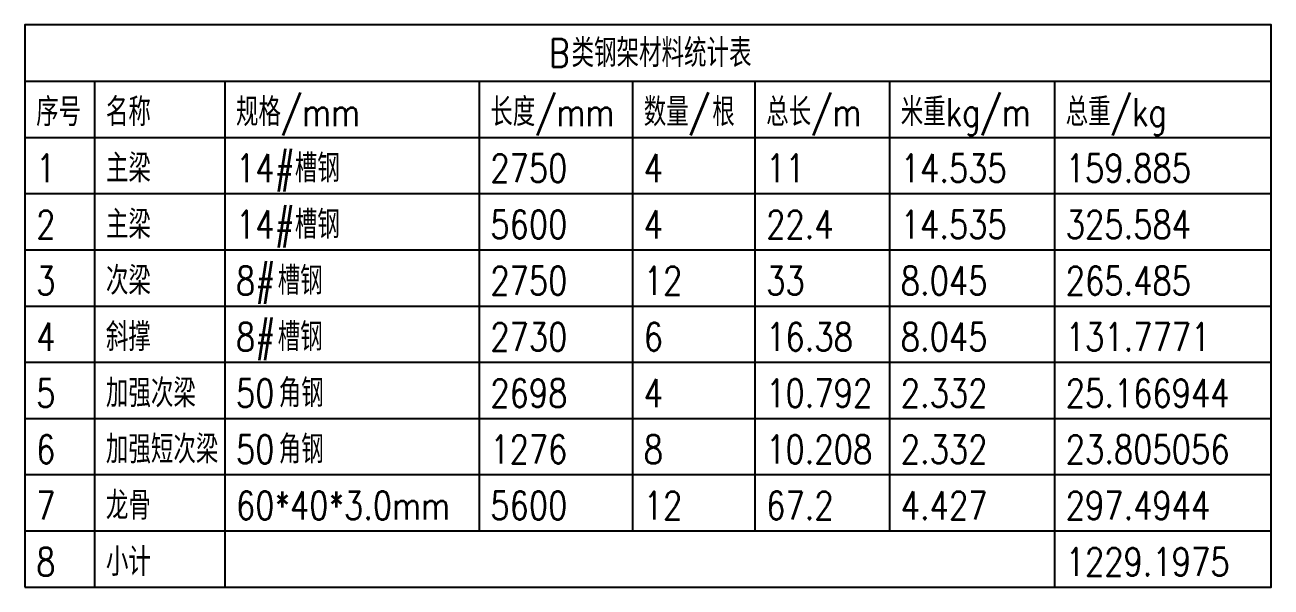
# Model space of a CAD drawing. Header units: millimetres. Extents: x -1471591 to 944464, y -468930 to 547002.
# Drawn here: x -967778 to -963125, y 20665 to 22765 of the extents above; entities that cross this region are included whole.
import ezdxf

# ---------------------------------------------------------------- set-up
doc = ezdxf.new("R2010")
doc.units = ezdxf.units.MM
doc.header["$LTSCALE"] = 10
doc.layers.add('PUB_TAB', color=7, linetype='Continuous')
doc.styles.get("Standard").update_dxf_attribs({"font": 'simplex.shx', "width": 0.8, "bigfont": 'hztxt.shx'})

msp = doc.modelspace()

# ---------------------------------------------------------------- linework, layer by layer
at = {"layer": 'PUB_TAB'}
msp.add_lwpolyline([(-967777.6, 20664.5), (-963124.7, 20664.5), (-963124.7, 22764.5), (-967777.6, 22764.5)], close=True, dxfattribs=at)
for points in [[(-967777.6, 22554.5), (-963124.7, 22554.5)], [(-967517.2, 22554.5), (-967517.2, 20664.5)], [(-967031.7, 22554.5), (-967031.7, 20664.5)], [(-966082.1, 22554.5), (-966082.1, 20874.5)], [(-965509.1, 22554.5), (-965509.1, 20874.5)], [(-965051.9, 22554.5), (-965051.9, 20874.5)], [(-964549.6, 22554.5), (-964549.6, 20874.5)], [(-963933.6, 22554.5), (-963933.6, 20664.5)], [(-967777.6, 22344.5), (-963124.7, 22344.5)], [(-967777.6, 22134.5), (-963124.7, 22134.5)], [(-967777.6, 21924.5), (-963124.7, 21924.5)], [(-967777.6, 21714.5), (-963124.7, 21714.5)], [(-967777.6, 21504.5), (-963124.7, 21504.5)], [(-967777.6, 21294.5), (-963124.7, 21294.5)], [(-967777.6, 21084.5), (-963124.7, 21084.5)], [(-967777.6, 20874.5), (-963124.7, 20874.5)]]:
    msp.add_lwpolyline(points, dxfattribs=at)

# ---------------------------------------------------------------- texts
at = {"layer": 'PUB_TAB', "width": 0.8}
for s, p in [('B', (-965820.5, 22607)), ('类钢架材料统计表', (-965736.5, 22607)), ('序号', (-967735.6, 22386.5)), ('名称', (-967475.2, 22386.5)), ('规格', (-966989.7, 22386.5)), ('/mm', (-966821.7, 22386.5)), ('长度', (-966040.1, 22386.5)), ('/mm', (-965872.1, 22386.5)), ('数量', (-965467.1, 22386.5)), ('/', (-965299.1, 22386.5)), ('根', (-965211.1, 22386.5)), ('总长', (-965009.9, 22386.5)), ('/m', (-964841.9, 22386.5)), ('米重', (-964507.6, 22386.5)), ('kg/m', (-964339.6, 22386.5)), ('总重', (-963891.6, 22386.5)), ('/kg', (-963723.6, 22386.5)), ('主梁', (-967475.2, 22176.5)), ('14#', (-966989.7, 22176.5)), ('槽钢', (-966769.7, 22176.5)), ('1', (-967735.6, 22176.5)), ('2750', (-966040.1, 22176.5)), ('4', (-965467.1, 22176.5)), ('11', (-965009.9, 22176.5)), ('14.535', (-964507.6, 22176.5)), ('159.885', (-963891.6, 22176.5)), ('2', (-967735.6, 21966.5)), ('主梁', (-967475.2, 21966.5)), ('14#', (-966989.7, 21966.5)), ('槽钢', (-966769.7, 21966.5)), ('5600', (-966040.1, 21966.5)), ('4', (-965467.1, 21966.5)), ('22.4', (-965009.9, 21966.5)), ('14.535', (-964507.6, 21966.5)), ('325.584', (-963891.6, 21966.5)), ('次梁', (-967475.2, 21756.5)), ('8#', (-966989.7, 21756.5)), ('槽钢', (-966833.7, 21756.5)), ('3', (-967735.6, 21756.5)), ('2750', (-966040.1, 21756.5)), ('12', (-965467.1, 21756.5)), ('33', (-965009.9, 21756.5)), ('8.045', (-964507.6, 21756.5)), ('265.485', (-963891.6, 21756.5)), ('4', (-967735.6, 21546.5)), ('斜撑', (-967475.2, 21546.5)), ('8#', (-966989.7, 21546.5)), ('槽钢', (-966833.7, 21546.5)), ('2730', (-966040.1, 21546.5)), ('6', (-965467.1, 21546.5)), ('16.38', (-965009.9, 21546.5)), ('8.045', (-964507.6, 21546.5)), ('131.7771', (-963891.6, 21546.5)), ('加强次梁', (-967475.2, 21336.5)), ('角钢', (-966829.7, 21336.5)), ('5', (-967735.6, 21336.5)), ('50', (-966989.7, 21336.5)), ('2698', (-966040.1, 21336.5)), ('4', (-965467.1, 21336.5)), ('10.792', (-965009.9, 21336.5)), ('2.332', (-964507.6, 21336.5)), ('25.166944', (-963891.6, 21336.5)), ('6', (-967735.6, 21126.5)), ('加强短次梁', (-967475.2, 21126.5)), ('50', (-966989.7, 21126.5)), ('角钢', (-966829.7, 21126.5)), ('1276', (-966040.1, 21126.5)), ('8', (-965467.1, 21126.5)), ('10.208', (-965009.9, 21126.5)), ('2.332', (-964507.6, 21126.5)), ('23.805056', (-963891.6, 21126.5)), ('龙骨', (-967475.2, 20916.5)), ('7', (-967735.6, 20916.5)), ('60*40*3.0mm', (-966989.7, 20916.5)), ('5600', (-966040.1, 20916.5)), ('12', (-965467.1, 20916.5)), ('67.2', (-965009.9, 20916.5)), ('4.427', (-964507.6, 20916.5)), ('297.4944', (-963891.6, 20916.5)), ('8', (-967735.6, 20706.5)), ('小计', (-967475.2, 20706.5)), ('1229.1975', (-963891.6, 20706.5))]:
    msp.add_text(s, height=105, dxfattribs=at).set_placement(p)

doc.saveas('drawing.dxf')
